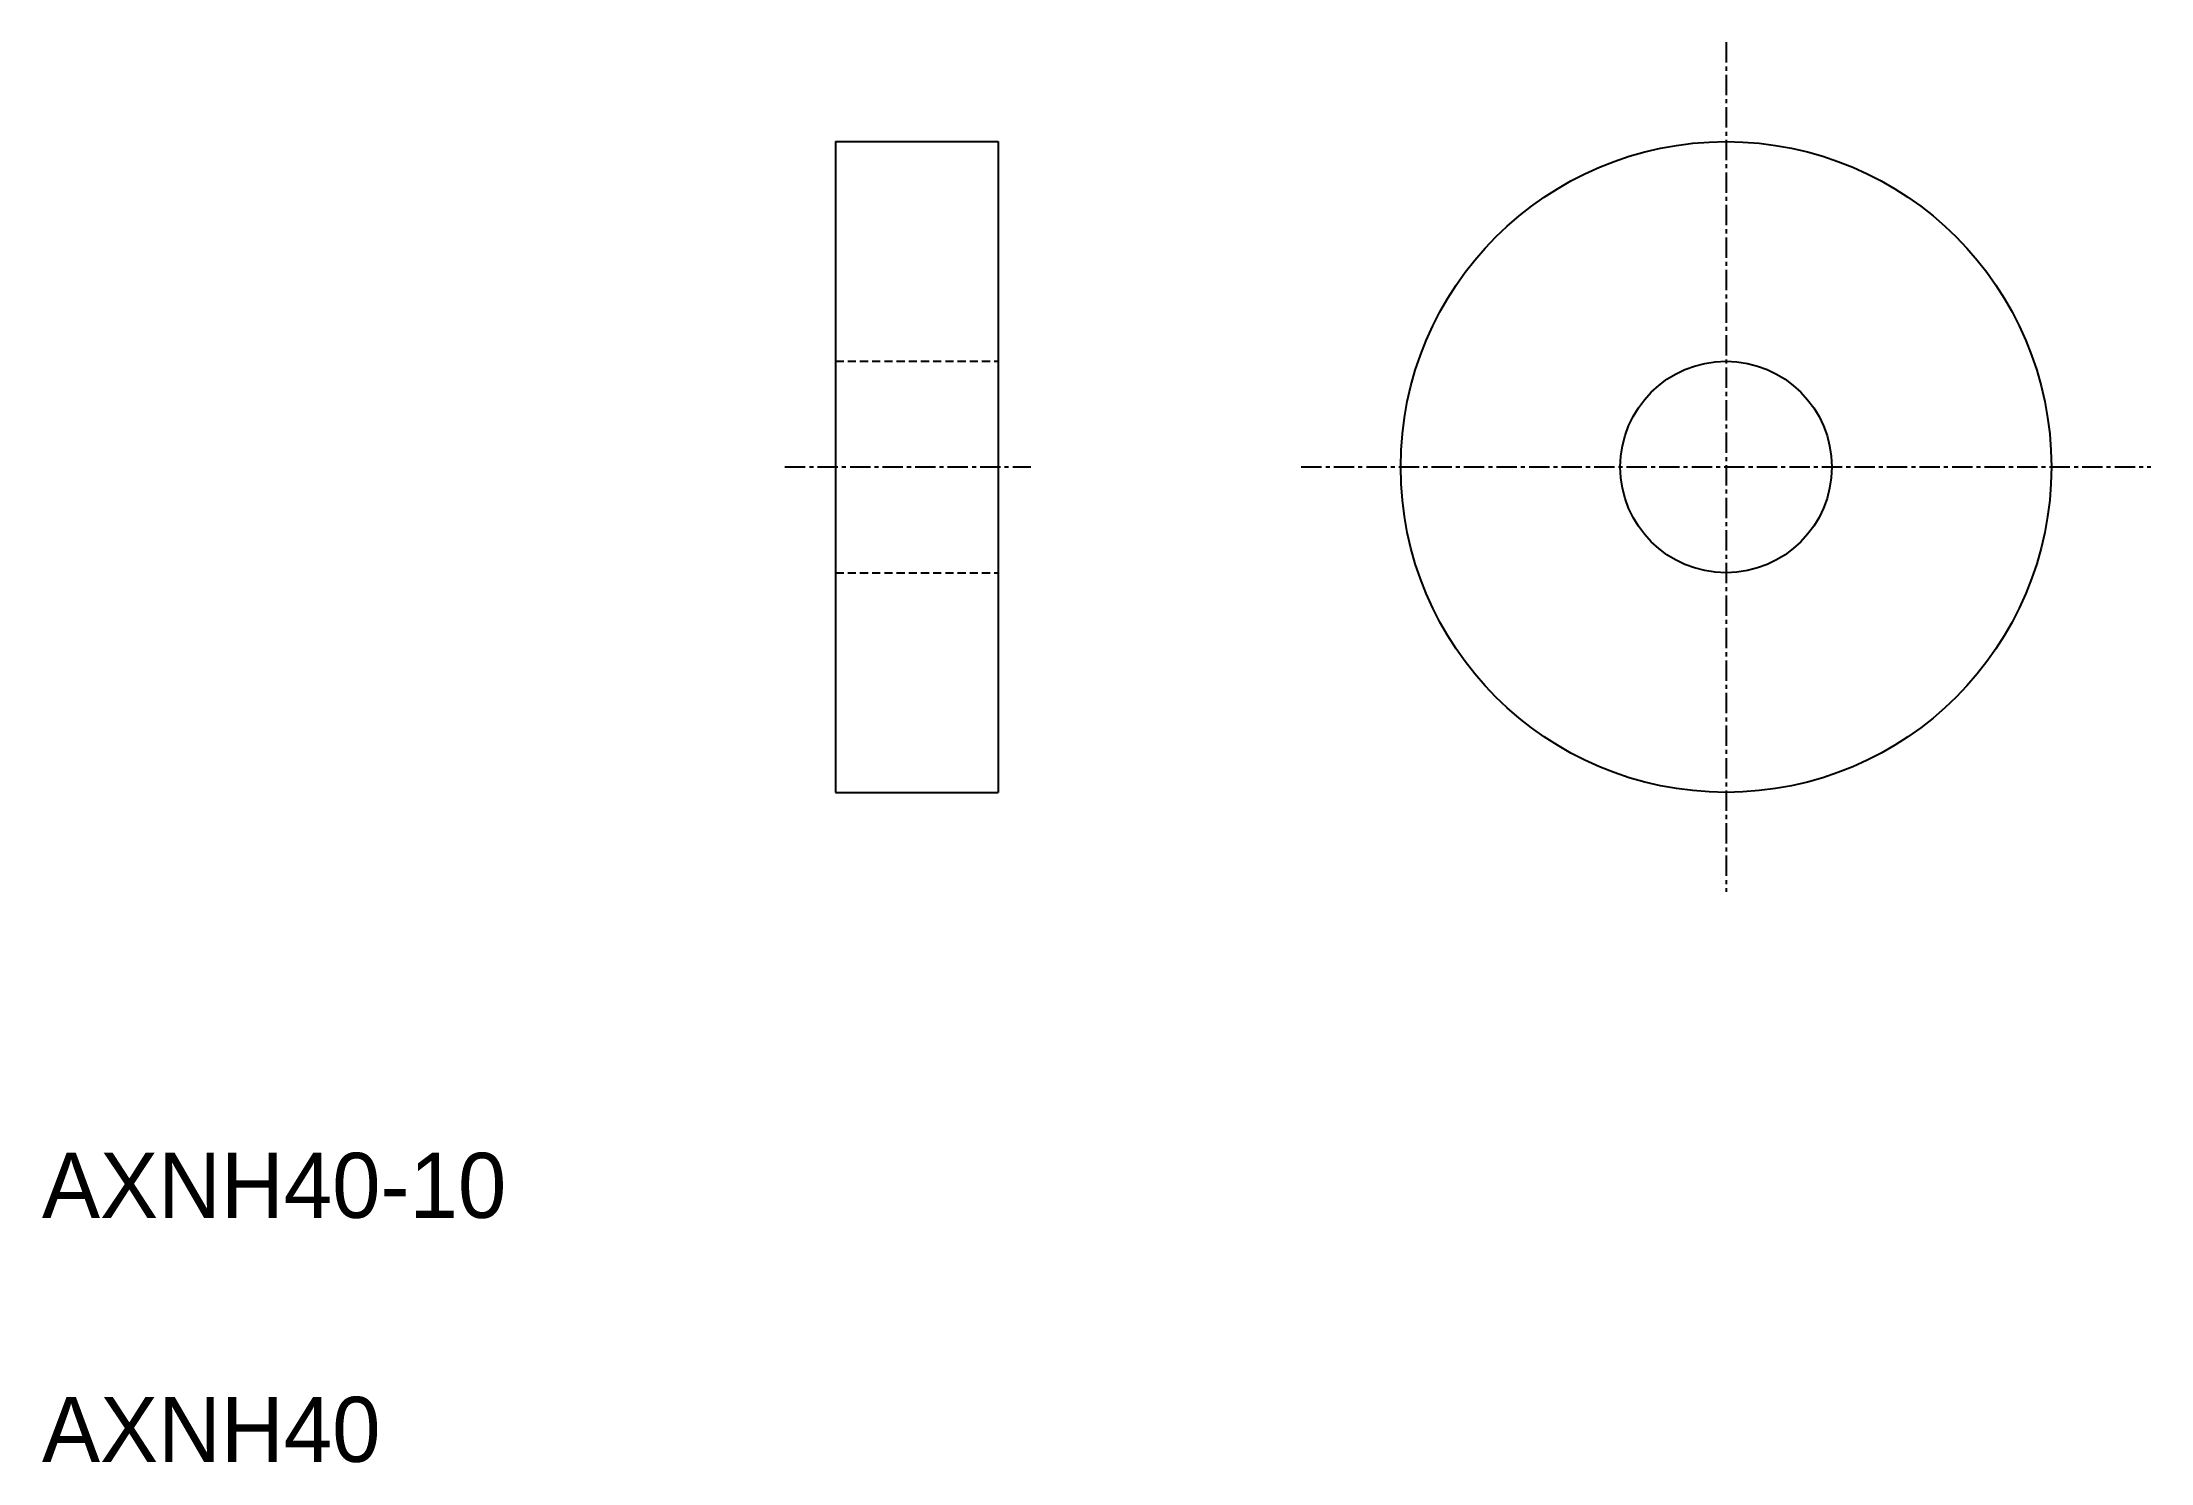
# Model space of a CAD drawing. Extents: x 10 to 140, y 10 to 97.
import ezdxf

# ---------------------------------------------------------------- set-up
doc = ezdxf.new("R2010")
doc.units = 0
doc.linetypes.add('CENTER', pattern=[2, 1.25, -0.25, 0.25, -0.25])
doc.linetypes.add('DASHED', pattern=[0.75, 0.5, -0.25])
doc.layers.get('0').update_dxf_attribs({"linetype": 'CONTINUOUS'})
doc.layers.add('CENTER', color=1, linetype='CENTER')

msp = doc.modelspace()

# ---------------------------------------------------------------- linework, layer by layer
at = {"color": 7, "linetype": 'CONTINUOUS'}
for p, q in [((58.78, 91.16), (68.78, 91.16)), ((58.78, 91.16), (58.78, 51.16)), ((68.78, 91.16), (68.78, 51.16)), ((58.78, 51.16), (68.78, 51.16))]:
    msp.add_line(p, q, dxfattribs=at)
at = {"color": 3, "linetype": 'DASHED'}
for p, q in [((58.78, 77.66), (68.78, 77.66)), ((58.78, 64.66), (68.78, 64.66))]:
    msp.add_line(p, q, dxfattribs=at)
at = {"color": 7, "linetype": 'CONTINUOUS'}
for radius in [20, 6.5]:
    msp.add_circle((113.52, 71.16), radius, dxfattribs=at)
at = {"layer": 'CENTER', "color": 1, "linetype": 'CENTER'}
for p, q in [((113.52, 97.27), (113.52, 45.05)), ((55.67, 71.16), (70.78, 71.16)), ((87.41, 71.16), (139.63, 71.16))]:
    msp.add_line(p, q, dxfattribs=at)

# ---------------------------------------------------------------- texts
at = {"color": 7, "linetype": 'CONTINUOUS'}
for s, p in [('AXNH40-10', (10, 25)), ('AXNH40', (10, 10))]:
    msp.add_text(s, height=4, dxfattribs=at).set_placement(p)

doc.saveas('drawing.dxf')
